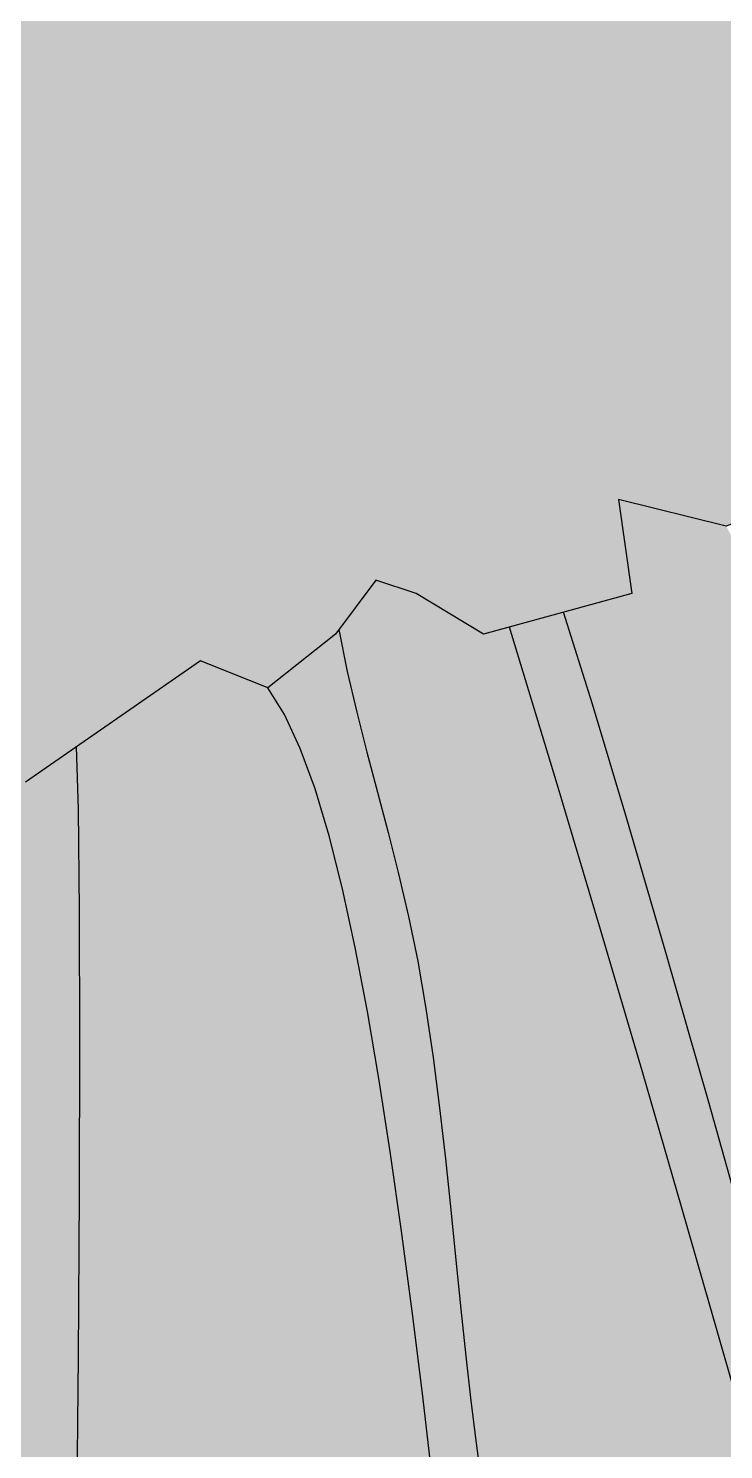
# Model space of a CAD drawing. Header units: millimetres. Extents: x 471 to 1044, y 7 to 541.
# Drawn here: x 530.57 to 533.9, y 176.17 to 182.99 of the extents above; entities that cross this region are included whole.
import ezdxf

# ---------------------------------------------------------------- set-up
doc = ezdxf.new("R2010")
doc.units = ezdxf.units.MM
for name, color, linetype in [('Images', 7, 'Continuous'), ('magpie', 4, 'Continuous'), ('magpiefill', 3, 'Continuous')]:
    doc.layers.add(name, color=color, linetype=linetype)
picture_1 = doc.add_image_def('image6.png', size_in_pixel=(273, 248))

msp = doc.modelspace()

# ---------------------------------------------------------------- hatches: boundary and pattern name
at = {"layer": 'magpiefill', "true_color": 0x010101}
h = msp.add_hatch(color=18, dxfattribs=at)
h.dxf.hatch_style = 1
edge = h.paths.add_edge_path()
edge.add_line((511.6313619390451, 186.4736741086158), (509.793200335436, 186.2857575992396))
edge.add_line((509.793200335436, 186.2857575992396), (506.6645723138579, 184.2308370188719))
edge.add_line((506.6645723138579, 184.2308370188719), (500.2285438864699, 179.5849287167221))
edge.add_line((500.2285438864699, 179.5849287167221), (496.4741925436022, 176.0111517302121))
edge.add_line((496.4741925436022, 176.0111517302121), (495.8484692223126, 176.0111517302121))
edge.add_line((495.8484692223126, 176.0111517302121), (495.2227430472406, 176.5472188716265))
edge.add_line((495.2227430472406, 176.5472188716265), (495.1333540013422, 176.9045959768396))
edge.add_line((495.1333540013422, 176.9045959768396), (493.2561783299082, 175.4750860723923))
edge.add_line((493.2561783299082, 175.4750860723923), (490.7532793371849, 173.6881975791373))
edge.add_line((490.7532793371849, 173.6881975791373), (490.4851121994895, 174.8496753964719))
edge.add_line((490.4851121994895, 174.8496753964719), (490.5745012453879, 175.4750860723923))
edge.add_line((490.5745012453879, 175.4750860723923), (491.6471726499528, 176.6365624061325))
edge.add_line((491.6471726499528, 176.6365624061325), (492.0047288335466, 176.9045959768396))
edge.add_line((492.0047288335466, 176.9045959768396), (491.7365616958512, 177.0832845294462))
edge.add_line((491.7365616958512, 177.0832845294462), (490.0381641162141, 175.921808195706))
edge.add_line((490.0381641162141, 175.921808195706), (489.5912188867217, 176.2791853009192))
edge.add_line((489.5912188867217, 176.2791853009192), (489.5912188867217, 176.5472188716265))
edge.add_line((489.5912188867217, 176.5472188716265), (488.8761036657513, 176.5472188716265))
edge.add_line((488.8761036657513, 176.5472188716265), (488.6079365280559, 176.9045959768396))
edge.add_line((488.6079365280559, 176.9045959768396), (490.932057428982, 178.1554173286804))
edge.add_line((490.932057428982, 178.1554173286804), (491.3790026584741, 178.9595165572073))
edge.add_line((491.3790026584741, 178.9595165572073), (492.1835069253436, 179.6742722512283))
edge.add_line((492.1835069253436, 179.6742722512283), (490.5745012453879, 179.406238680521))
edge.add_line((490.5745012453879, 179.406238680521), (491.8259507417495, 180.4783714797552))
edge.add_line((491.8259507417495, 180.4783714797552), (496.0272473141097, 182.8906706489306))
edge.add_line((496.0272473141097, 182.8906706489306), (499.9603767487745, 185.7496919414198))
edge.add_line((499.9603767487745, 185.7496919414198), (504.4298404588301, 188.3406796632016))
edge.add_line((504.4298404588301, 188.3406796632016), (507.1115203971333, 189.9488781202556))
edge.add_line((507.1115203971333, 189.9488781202556), (507.3796875348287, 190.9316673849837))
edge.add_line((507.3796875348287, 190.9316673849837), (508.3629698934949, 191.5570780609039))
edge.add_line((508.3629698934949, 191.5570780609039), (509.4356412980594, 191.1103559375902))
edge.add_line((509.4356412980594, 191.1103559375902), (510.1507565190302, 191.1997009556908))
edge.add_line((510.1507565190302, 191.1997009556908), (511.6703731530872, 192.4505223075314))
edge.add_line((511.6703731530872, 192.4505223075314), (512.9218255032317, 193.2546215360585))
edge.add_line((512.9218255032317, 193.2546215360585), (513.01121454913, 191.4677330428035))
edge.add_line((513.01121454913, 191.4677330428035), (512.6536555117534, 190.1275681564566))
edge.add_line((512.6536555117534, 190.1275681564566), (512.2960993281592, 189.9488781202556))
edge.add_line((512.2960993281592, 189.9488781202556), (511.7597621989855, 190.1275681564566))
edge.add_line((511.7597621989855, 190.1275681564566), (511.0446498317976, 189.4128124624358))
edge.add_line((511.0446498317976, 189.4128124624358), (512.1480193804334, 188.4747149934844))
edge.add_line((512.1480193804334, 188.4747149934844), (512.3417655642309, 189.3138611710099))
edge.add_line((512.3417655642309, 189.3138611710099), (513.2459153732141, 189.830258818718))
edge.add_line((513.2459153732141, 189.830258818718), (514.6021386597974, 189.8948085246814))
edge.add_line((514.6021386597974, 189.8948085246814), (515.3771233949881, 189.6366097008274))
edge.add_line((515.3771233949881, 189.6366097008274), (515.3771233949881, 189.0556623471559))
edge.add_line((515.3771233949881, 189.0556623471559), (514.73130373359, 188.797463523302))
edge.add_line((514.73130373359, 188.797463523302), (513.5042426670168, 188.5392646994478))
edge.add_line((513.5042426670168, 188.5392646994478), (512.0834354166452, 187.4419196980684))
edge.add_line((512.0834354166452, 187.4419196980684), (512.0834354166452, 186.6673232265064))
edge.add_line((512.0834354166452, 186.6673232265064), (513.2459153732141, 187.1191711682509))
edge.add_line((513.2459153732141, 187.1191711682509), (516.0875270201734, 188.2165161696305))
edge.add_line((516.0875270201734, 188.2165161696305), (517.9604106019281, 189.2493114650463))
edge.add_line((517.9604106019281, 189.2493114650463), (519.8332913298993, 190.6048552902798))
edge.add_line((519.8332913298993, 190.6048552902798), (522.2874134630467, 192.4122470572579))
edge.add_line((522.2874134630467, 192.4122470572579), (520.9957712864682, 191.9603991155134))
edge.add_line((520.9957712864682, 191.9603991155134), (519.7687102198945, 191.5085511737689))
edge.add_line((519.7687102198945, 191.5085511737689), (518.477068043316, 191.8312997035864))
edge.add_line((518.477068043316, 191.8312997035864), (517.3145880867471, 192.7995452930388))
edge.add_line((517.3145880867471, 192.7995452930388), (516.6041844615618, 194.2196373406416))
edge.add_line((516.6041844615618, 194.2196373406416), (516.345857167759, 195.8333799897291))
edge.add_line((516.345857167759, 195.8333799897291), (516.6687684253495, 197.3180232268896))
edge.add_line((516.6687684253495, 197.3180232268896), (518.0249917119329, 198.8026664640502))
edge.add_line((518.0249917119329, 198.8026664640502), (517.3145880867471, 198.544467640196))
edge.add_line((517.3145880867471, 198.544467640196), (513.9563189983999, 196.8016255791815))
edge.add_line((513.9563189983999, 196.8016255791815), (511.0501205338694, 195.187882930094))
edge.add_line((511.0501205338694, 195.187882930094), (509.4355699534833, 193.8968888108241))
edge.add_line((509.4355699534833, 193.8968888108241), (508.5960012545049, 192.6704458811118))
edge.add_line((508.5960012545049, 192.6704458811118), (507.6918514455217, 191.9603991155134))
edge.add_line((507.6918514455217, 191.9603991155134), (506.7231205265336, 191.7022002916594))
edge.add_line((506.7231205265336, 191.7022002916594), (506.141879121358, 191.9603991155134))
edge.add_line((506.141879121358, 191.9603991155134), (505.8189707175504, 192.3476973512943))
edge.add_line((505.8189707175504, 192.3476973512943), (505.8835518275553, 193.251391751189))
edge.add_line((505.8835518275553, 193.251391751189), (506.5293714889533, 194.7360349883495))
edge.add_line((506.5293714889533, 194.7360349883495), (506.0772980113532, 195.7042805778021))
edge.add_line((506.0772980113532, 195.7042805778021), (505.9481329375601, 194.8651344002765))
edge.add_line((505.9481329375601, 194.8651344002765), (505.3668943861674, 194.4778361644956))
edge.add_line((505.3668943861674, 194.4778361644956), (503.9460871357962, 193.6386899869701))
edge.add_line((503.9460871357962, 193.6386899869701), (503.4940136581961, 193.9614385167877))
edge.add_line((503.4940136581961, 193.9614385167877), (503.041937326813, 194.2196373406416))
edge.add_line((503.041937326813, 194.2196373406416), (502.5898638492129, 194.6714852823861))
edge.add_line((502.5898638492129, 194.6714852823861), (502.3961176654154, 195.3815320479846))
edge.add_line((502.3961176654154, 195.3815320479846), (502.4606987754203, 195.8333799897291))
edge.add_line((502.4606987754203, 195.8333799897291), (501.8794602240271, 195.9624794016561))
edge.add_line((501.8794602240271, 195.9624794016561), (501.556548966437, 196.22067822551))
edge.add_line((501.556548966437, 196.22067822551), (501.1044726350535, 196.6725261672545))
edge.add_line((501.1044726350535, 196.6725261672545), (500.7169802674587, 197.1889238149627))
edge.add_line((500.7169802674587, 197.1889238149627), (500.9107264512561, 198.1571694044151))
edge.add_line((500.9107264512561, 198.1571694044151), (500.7169802674587, 198.1571694044151))
edge.add_line((500.7169802674587, 198.1571694044151), (500.1357417160655, 198.3508185223056))
edge.add_line((500.1357417160655, 198.3508185223056), (499.5545031646727, 198.8672161700135))
edge.add_line((499.5545031646727, 198.8672161700135), (499.2315919070822, 199.5127132296486))
edge.add_line((499.2315919070822, 199.5127132296486), (499.3607569808753, 200.0936605833201))
edge.add_line((499.3607569808753, 200.0936605833201), (499.489919200885, 200.739157642955))
edge.add_line((499.489919200885, 200.739157642955), (499.1670107970774, 200.8037073489186))
edge.add_line((499.1670107970774, 200.8037073489186), (498.5211882818969, 201.3846547025901))
edge.add_line((498.5211882818969, 201.3846547025901), (498.1336959143016, 202.1592496905578))
edge.add_line((498.1336959143016, 202.1592496905578), (498.1982770243064, 202.8692964561562))
edge.add_line((498.1982770243064, 202.8692964561562), (499.2961730170871, 203.5793432217547))
edge.add_line((499.2961730170871, 203.5793432217547), (500.7815642312464, 204.3539396933168))
edge.add_line((500.7815642312464, 204.3539396933168), (501.8148762602393, 205.1930858708422))
edge.add_line((501.8148762602393, 205.1930858708422), (502.7190260692225, 205.9676823424043))
edge.add_line((502.7190260692225, 205.9676823424043), (502.8481911430151, 206.0967817543312))
edge.add_line((502.8481911430151, 206.0967817543312), (503.1711024006056, 206.2258811662582))
edge.add_line((503.1711024006056, 206.2258811662582), (503.5585947682009, 206.5486296960757))
edge.add_line((503.5585947682009, 206.5486296960757), (503.6231758782058, 206.8068285199297))
edge.add_line((503.6231758782058, 206.8068285199297), (503.6231758782058, 207.0004776378203))
edge.add_line((503.6231758782058, 207.0004776378203), (503.5585947682009, 207.2586764616742))
edge.add_line((503.5585947682009, 207.2586764616742), (503.3648485844035, 207.4523255795648))
edge.add_line((503.3648485844035, 207.4523255795648), (503.1711024006056, 207.5814249914918))
edge.add_line((503.1711024006056, 207.5814249914918), (502.91277225302, 207.6459746974554))
edge.add_line((502.91277225302, 207.6459746974554), (503.1065184368179, 207.7750741093823))
edge.add_line((503.1065184368179, 207.7750741093823), (503.3648485844035, 207.7750741093823))
edge.add_line((503.3648485844035, 207.7750741093823), (503.6231758782058, 207.8396238153457))
edge.add_line((503.6231758782058, 207.8396238153457), (504.0752522095888, 207.8396238153457))
edge.add_line((504.0752522095888, 207.8396238153457), (504.3335795033915, 207.8396238153457))
edge.add_line((504.3335795033915, 207.8396238153457), (504.527325687189, 207.9041735213093))
edge.add_line((504.527325687189, 207.9041735213093), (504.7210718709869, 208.0332729332363))
edge.add_line((504.7210718709869, 208.0332729332363), (504.8502369447795, 208.3560214630538))
edge.add_line((504.8502369447795, 208.3560214630538), (504.9148209085672, 208.5496705809442))
edge.add_line((504.9148209085672, 208.5496705809442), (504.656490760982, 208.8078694047983))
edge.add_line((504.656490760982, 208.8078694047983), (503.8169220620036, 209.2597173465429))
edge.add_line((503.8169220620036, 209.2597173465429), (504.9148209085672, 209.0015185226887))
edge.add_line((504.9148209085672, 209.0015185226887), (505.4960594599604, 208.8724191107617))
edge.add_line((505.4960594599604, 208.8724191107617), (505.8189707175504, 209.0660682286523))
edge.add_line((505.8189707175504, 209.0660682286523), (505.8189707175504, 209.1951676405793))
edge.add_line((505.8189707175504, 209.1951676405793), (505.8189707175504, 209.5179161703968))
edge.add_line((505.8189707175504, 209.5179161703968), (505.6252216799701, 209.6470155823238))
edge.add_line((505.6252216799701, 209.6470155823238), (505.4960594599604, 209.9697641121413))
edge.add_line((505.4960594599604, 209.9697641121413), (506.0127169013483, 209.9052144061777))
edge.add_line((506.0127169013483, 209.9052144061777), (506.2710441951506, 209.9052144061777))
edge.add_line((506.2710441951506, 209.9052144061777), (506.6585365627459, 209.9052144061777))
edge.add_line((506.6585365627459, 209.9052144061777), (506.6585365627459, 210.0343138181047))
edge.add_line((506.6585365627459, 210.0343138181047), (506.5939554527411, 210.4216120538858))
edge.add_line((506.5939554527411, 210.4216120538858), (506.4647903789485, 210.6798093941454))
edge.add_line((506.4647903789485, 210.6798093941454), (506.4002092689436, 211.002557923963))
edge.add_line((506.4002092689436, 211.002557923963), (506.7231205265336, 211.002557923963))
edge.add_line((506.7231205265336, 211.002557923963), (506.9814478203364, 211.0671076299263))
edge.add_line((506.9814478203364, 211.0671076299263), (507.110612894129, 211.2607567478169))
edge.add_line((507.110612894129, 211.2607567478169), (507.1751940041338, 211.7126046895614))
edge.add_line((507.1751940041338, 211.7126046895614), (507.2397751141386, 211.8417041014884))
edge.add_line((507.2397751141386, 211.8417041014884), (507.4981052617243, 211.8417041014884))
edge.add_line((507.4981052617243, 211.8417041014884), (507.6918514455217, 211.8417041014884))
edge.add_line((507.6918514455217, 211.8417041014884), (507.8210165193148, 211.9708035134154))
edge.add_line((507.8210165193148, 211.9708035134154), (508.0147627031122, 211.9708035134154))
edge.add_line((508.0147627031122, 211.9708035134154), (508.079343813117, 212.2935520432329))
edge.add_line((508.079343813117, 212.2935520432329), (508.079343813117, 212.4226514551599))
edge.add_line((508.079343813117, 212.4226514551599), (507.7564325555265, 212.5517508670869))
edge.add_line((507.7564325555265, 212.5517508670869), (508.0147627031122, 212.6808502790138))
edge.add_line((508.0147627031122, 212.6808502790138), (508.2085088869101, 212.6808502790138))
edge.add_line((508.2085088869101, 212.6808502790138), (508.4668361807123, 212.6163005730505))
edge.add_line((508.4668361807123, 212.6163005730505), (508.7897474383028, 212.5517508670869))
edge.add_line((508.7897474383028, 212.5517508670869), (509.241820915903, 212.6163005730505))
edge.add_line((509.241820915903, 212.6163005730505), (509.8876434310835, 212.7453999849774))
edge.add_line((509.8876434310835, 212.7453999849774), (510.2105546886739, 212.7453999849774))
edge.add_line((510.2105546886739, 212.7453999849774), (510.2105546886739, 212.4872011611235))
edge.add_line((510.2105546886739, 212.4872011611235), (510.2751357986788, 212.1644526313059))
edge.add_line((510.2751357986788, 212.1644526313059), (510.7272121300618, 211.9708035134154))
edge.add_line((510.7272121300618, 211.9708035134154), (511.308450681455, 212.1644526313059))
edge.add_line((511.308450681455, 212.1644526313059), (511.6313619390451, 211.777154395525))
edge.add_line((511.6313619390451, 211.777154395525), (512.0838948757134, 211.3270674802573))
edge.add_arc((399.9712466464492, 145.8717677272037), 129.8215781707372, 24.719683433103285, 30.277882808560207, ccw=False)
edge.add_arc((519.9954860884998, 201.886137729075), 2.717253438401666, 219.4264190677757, 277.5112522925736)
edge.add_arc((522.9320871455692, 196.8253658053719), 3.502217643125006, 76.09792839104102, 137.4828955815185, ccw=False)
edge.add_arc((522.7414643394177, 192.5421308057518), 7.751876948521335, 60.01917854986198, 82.34898294536907, ccw=False)
edge.add_arc((522.8461723029512, 187.8389036039655), 12.02382861166449, 55.16074552816201, 71.73216053091448, ccw=False)
edge.add_arc((529.3808898158259, 191.9828036716318), 5.73450067739065, 86.65890143975257, 120.3195061907504)
edge.add_arc((531.1366282548039, 189.1466154433466), 9.069487645513687, 120.8490791888015, 144.9821508602811)
edge.add_arc((524.9343507968136, 193.6999248560093), 1.387605128894924, 152.0183299640207, 206.9559763139698)
edge.add_arc((418.861208866476, 65.26281495983893), 165.3044430536455, 45.89312228263083, 50.63922831697829, ccw=False)
edge.add_line((533.912935035841, 183.9584728362979), (533.783030832243, 183.4398394119257))
edge.add_line((533.783030832243, 183.4398394119257), (533.9767770160408, 183.1816405880718))
edge.add_line((533.9767770160408, 183.1816405880718), (534.5580184212165, 182.9879914701812))
edge.add_line((534.5580184212165, 182.9879914701812), (534.3642722374191, 182.6006932344003))
edge.add_line((534.3642722374191, 182.6006932344003), (534.6225995312213, 182.2779447045828))
edge.add_line((534.6225995312213, 182.2779447045828), (534.7517646050144, 181.9551961747652))
edge.add_line((534.7517646050144, 181.9551961747652), (534.2996882736313, 181.5678979389843))
edge.add_line((534.2996882736313, 181.5678979389843), (534.2351071636265, 181.1805997032031))
edge.add_line((534.2351071636265, 181.1805997032031), (534.4288533474239, 180.7933014674222))
edge.add_line((534.4288533474239, 180.7933014674222), (533.912195906036, 180.5996523495317))
edge.add_line((533.912195906036, 180.5996523495317), (533.3955384646481, 180.7287517614586))
edge.add_line((533.3955384646481, 180.7287517614586), (533.4601195746529, 180.2769038197141))
edge.add_line((533.4601195746529, 180.2769038197141), (532.7497188032501, 180.0832547018238))
edge.add_line((532.7497188032501, 180.0832547018238), (532.4268075456596, 180.2769038197141))
edge.add_line((532.4268075456596, 180.2769038197141), (532.2330613618622, 180.3414535256777))
edge.add_line((532.2330613618622, 180.3414535256777), (532.0393151780647, 180.0832547018238))
edge.add_line((532.0393151780647, 180.0832547018238), (531.7164039204742, 179.8250558779696))
edge.add_line((531.7164039204742, 179.8250558779696), (531.3934926628838, 179.9541552898968))
edge.add_line((531.3934926628838, 179.9541552898968), (530.5539239639054, 179.3732079362253))
edge.add_line((530.5539239639054, 179.3732079362253), (530.5539239639054, 179.6314067600792))
edge.add_line((530.5539239639054, 179.6314067600792), (529.9726854125126, 180.1478044077871))
edge.add_line((529.9726854125126, 180.1478044077871), (529.9726854125126, 180.4060032316413))
edge.add_line((529.9726854125126, 180.4060032316413), (529.8435203387196, 180.2769038197141))
edge.add_line((529.8435203387196, 180.2769038197141), (529.4560279711247, 179.6959564660426))
edge.add_line((529.4560279711247, 179.6959564660426), (529.4560279711247, 179.3086582302617))
edge.add_line((529.4560279711247, 179.3086582302617), (529.4560279711247, 178.4695120527363))
edge.add_line((529.4560279711247, 178.4695120527363), (529.0039544935246, 178.4695120527363))
edge.add_line((529.0039544935246, 178.4695120527363), (528.8102083097267, 178.6631611706266))
edge.add_line((528.8102083097267, 178.6631611706266), (528.745624345939, 178.7922605825536))
edge.add_line((528.745624345939, 178.7922605825536), (528.0998046845414, 178.9859097004442))
edge.add_line((528.0998046845414, 178.9859097004442), (527.7768934269509, 179.1795588183347))
edge.add_line((527.7768934269509, 179.1795588183347), (527.6477283531578, 179.0504594064078))
edge.add_line((527.6477283531578, 179.0504594064078), (527.6477283531578, 178.7277108765902))
edge.add_line((527.6477283531578, 178.7277108765902), (527.260235985563, 178.2113132288821))
edge.add_line((527.260235985563, 178.2113132288821), (527.0019086917603, 178.4049623467727))
edge.add_line((527.0019086917603, 178.4049623467727), (527.0019086917603, 178.5986114646632))
edge.add_line((527.0019086917603, 178.5986114646632), (526.2269211027867, 178.4049623467727))
edge.add_line((526.2269211027867, 178.4049623467727), (525.8394287351914, 177.9531144050281))
edge.add_line((525.8394287351914, 177.9531144050281), (524.9998628899964, 177.6303658752106))
edge.add_line((524.9998628899964, 177.6303658752106), (524.6123705224011, 177.8240149931012))
edge.add_line((524.6123705224011, 177.8240149931012), (524.4186214848203, 178.1467635229187))
edge.add_line((524.4186214848203, 178.1467635229187), (524.0957130810132, 178.1467635229187))
edge.add_line((524.0957130810132, 178.1467635229187), (523.3853094558274, 177.5658161692472))
edge.add_line((523.3853094558274, 177.5658161692472), (522.7394869406464, 176.9203191096121))
edge.add_line((522.7394869406464, 176.9203191096121), (522.0936672792488, 176.1457226380501))
edge.add_line((522.0936672792488, 176.1457226380501), (521.5770098378609, 175.5002255784152))
edge.add_line((521.5770098378609, 175.5002255784152), (521.1249335064779, 175.0483791202651))
edge.add_line((521.1249335064779, 175.0483791202651), (520.4791138450798, 174.8547300023745))
edge.add_line((520.4791138450798, 174.8547300023745), (519.8978724399042, 174.9838294143015))
edge.add_line((519.8978724399042, 174.9838294143015), (519.5103800723089, 175.3711261664882))
edge.add_line((519.5103800723089, 175.3711261664882), (519.1228877047135, 175.7584244022692))
edge.add_line((519.1228877047135, 175.7584244022692), (518.9291415209161, 176.3393717559406))
edge.add_line((518.9291415209161, 176.3393717559406), (518.6062302633256, 176.7912196976852))
edge.add_line((518.6062302633256, 176.7912196976852), (518.2833190057352, 176.8557694036488))
edge.add_line((518.2833190057352, 176.8557694036488), (517.8958266381399, 176.9848688155757))
edge.add_line((517.8958266381399, 176.9848688155757), (517.5729182343327, 176.9848688155757))
edge.add_line((517.5729182343327, 176.9848688155757), (516.9916768291566, 177.8885646990648))
edge.add_line((516.9916768291566, 177.8885646990648), (516.4104382777639, 178.6631611706266))
edge.add_line((516.4104382777639, 178.6631611706266), (516.1521109839616, 178.6631611706266))
edge.add_line((516.1521109839616, 178.6631611706266), (515.6354535425733, 178.9213599944808))
edge.add_line((515.6354535425733, 178.9213599944808), (514.73130373359, 179.7605061720062))
edge.add_line((514.73130373359, 179.7605061720062), (514.4729735860049, 180.1478044077871))
edge.add_line((514.4729735860049, 180.1478044077871), (514.3438113659952, 180.4060032316413))
edge.add_line((514.3438113659952, 180.4060032316413), (514.279227402207, 180.7933014674222))
edge.add_line((514.279227402207, 180.7933014674222), (514.0209001084047, 180.7933014674222))
edge.add_line((514.0209001084047, 180.7933014674222), (513.4396615570115, 180.9869505853128))
edge.add_line((513.4396615570115, 180.9869505853128), (513.3750775932238, 181.1160499972398))
edge.add_line((513.3750775932238, 181.1160499972398), (513.1167502994215, 181.5033482330207))
edge.add_line((513.1167502994215, 181.5033482330207), (513.0521691894166, 181.6324476449477))
edge.add_line((513.0521691894166, 181.6324476449477), (512.7292579318262, 182.3424944105461))
edge.add_line((512.7292579318262, 182.3424944105461), (512.3417655642309, 182.6006932344003))
edge.add_line((512.3417655642309, 182.6006932344003), (512.1480193804334, 182.7943423522906))
edge.add_line((512.1480193804334, 182.7943423522906), (511.8896892328478, 183.1816405880718))
edge.add_line((511.8896892328478, 183.1816405880718), (511.7605241590552, 183.6980382357797))
edge.add_line((511.7605241590552, 183.6980382357797), (511.7605241590552, 184.0207852820029))
edge.add_line((511.7605241590552, 184.0207852820029), (512.2126004904383, 184.666282341638))
edge.add_line((512.2126004904383, 184.666282341638), (512.0188543066404, 184.6017326356744))
edge.add_line((512.0188543066404, 184.6017326356744), (511.5667779752573, 185.1181302833825))
edge.add_line((511.5667779752573, 185.1181302833825), (511.5021968652525, 185.569978225127))
edge.add_line((511.5021968652525, 185.569978225127), (512.0188543066404, 186.3445746966888))
edge.add_line((512.0188543066404, 186.3445746966888), (511.6313619390451, 186.4736741086158))
at = {"layer": 'magpiefill'}
h = msp.add_hatch(color=255, dxfattribs=at)
h.dxf.hatch_style = 1
h.paths.add_polyline_path([(535.9853325905475, 176.3061524229598), (535.7418420437303, 176.8565027908133), (535.4861202882454, 177.4268580803603), (535.2149716819565, 178.0178166914874), (534.9252005827273, 178.6299770240815), (534.6136113484215, 179.263937478029), (534.2770083369032, 179.9202964532169), (533.9121959060359, 180.5996523495317), (533.3955384646481, 180.7287517614586), (533.4601195746529, 180.2769038197141), (533.1331474436873, 180.1877740393351), (533.270669771875, 179.7465455484325), (533.4358495291337, 179.1967568136304), (533.6232215939974, 178.5564180208945), (533.8273208449993, 177.8435393561904), (534.0426821606732, 177.0761310054835), (534.2638404195527, 176.2722031547397), (534.4853305001712, 175.4497659899243), (534.5196367768416, 175.3192783757592), (534.7683725059887, 174.9604503744308), (534.9846545978736, 174.6615866535943), (535.1727793860706, 174.4131943705528), (535.337043204154, 174.2057806826096), (535.4817423856983, 174.0298527470679), (535.6111732642778, 173.8759177212311), (535.7296321734669, 173.7344827624023), (535.8414154468401, 173.5960550278847), (535.9502070059175, 173.4529580184208), (536.0572411240037, 173.3047806085091), (536.1631396623488, 173.1529280160877), (536.2685244822035, 172.9988054590943), (536.3740174448178, 172.8438181554671), (536.4802404114422, 172.6893713231436), (536.587815243327, 172.5368701800617), (536.6973638017225, 172.3877199441594), (536.8091294280291, 172.243420411428), (536.9218413842473, 172.1058496900729), (537.033850412527, 171.9769804663529), (537.143507255019, 171.8587854265269), (537.2491626538734, 171.7532372568538), (537.3491673512406, 171.6623086435923), (537.441872089271, 171.5879722730014), (537.5256276101147, 171.5322008313399), (537.5988099942755, 171.4981644286082), (537.6598966756688, 171.4938228697731), (537.7073904265636, 171.5283333835428), (537.7397940192285, 171.6108531986258), (537.7556102259324, 171.7505395437303), (537.7533418189441, 171.9565496475646), (537.7314915705323, 172.238040738837), (537.6885622529658, 172.6041700462559), (537.4997098709762, 172.9919244831077), (537.3012371874598, 173.4070508271613), (537.0967893674468, 173.8419311295607), (536.8863934533574, 174.2963762230207), (536.6700764876118, 174.7701969402563), (536.4478655126302, 175.2632041139822), (536.2197875708329, 175.7752085769133)])
h = msp.add_hatch(color=255, dxfattribs=at)
h.dxf.hatch_style = 1
h.paths.add_polyline_path([(534.1748498286449, 175.6669118288522), (534.0310457012004, 176.1738114935599), (533.8719081264521, 176.7325305042046), (533.6982058659838, 177.3377396743128), (533.5107076813789, 177.984109817411), (533.3101823342207, 178.6663117470254), (533.0973985860928, 179.3790162766825), (532.8731251985787, 180.1168942199091), (532.7497188032501, 180.0832547018238), (532.4268075456596, 180.2769038197141), (532.2330613618622, 180.3414535256777), (532.0559887621985, 180.105475009488), (532.096654791542, 179.9044351462929), (532.1420197644658, 179.7092022424179), (532.1906708221957, 179.5171863618231), (532.241195105958, 179.3257975684684), (532.2921797569788, 179.132445926314), (532.3422119164842, 178.9345414993199), (532.3898787257003, 178.7294943514461), (532.4337673258532, 178.5147145466526), (532.4728265067929, 178.2885617495084), (532.5074516528653, 178.0531940270179), (532.5383997970399, 177.8117190467945), (532.5664279722864, 177.5672444764513), (532.5922932115747, 177.3228779836016), (532.6167525478743, 177.081727235859), (532.6405630141547, 176.8468999008365), (532.664481643386, 176.6215036461474), (532.6890581848193, 176.4077588784896), (532.7140132528328, 176.2043369608987), (532.7388601780867, 176.0090219954951), (532.7631122912408, 175.8195980843986), (532.786282922955, 175.6338493297297), (532.8078854038895, 175.4495598336085), (532.8274330647039, 175.2645136981552), (532.8444392360585, 175.0764950254899), (532.8587326806996, 174.8840535740799), (532.8714038897205, 174.6888017277806), (532.8838587863005, 174.4931175267945), (532.8975032936196, 174.299379011324), (532.913743334857, 174.1099642215717), (532.9339848331928, 173.9272511977399), (532.9596337118063, 173.7536179800313), (532.9920958938773, 173.5914426086482), (533.0325069322254, 173.4423464745249), (533.0809208982305, 173.3049243715226), (533.1371214929125, 173.1770144442344), (533.2008924172912, 173.0564548372532), (533.2720173723868, 172.9410836951722), (533.3502800592189, 172.8287391625842), (533.4354641788076, 172.7172593840824), (533.5273534321727, 172.6044825042597), (533.6255242377376, 172.48877812324), (533.7287238835394, 172.3706416632711), (533.8354923750185, 172.2511000021315), (533.9443697176155, 172.1311800175999), (534.0538959167708, 172.0119085874545), (534.1626109779249, 171.8943125894745), (534.2690549065184, 171.779418901438), (534.3717677079919, 171.6682544011235), (534.4694696369359, 171.5619900913699), (534.5616019445409, 171.462373475256), (534.6477861311485, 171.3712961809201), (534.7276436970992, 171.2906498365009), (534.800796142734, 171.2223260701372), (534.8668649683941, 171.1682165099676), (534.9254716744202, 171.1302127841308), (534.9762377611535, 171.1102065207654), (535.0188928705727, 171.1097470541752), (535.053599211209, 171.1290145433244), (535.0806271332312, 171.1678468533427), (535.1002469868085, 171.2260818493593), (535.1127291221098, 171.3035573965037), (535.1183438893041, 171.4001113599052), (535.1173616385604, 171.5155816046934), (535.1100527200477, 171.6498059959976), (535.0967235382519, 171.8021359788103), (535.0778247149265, 171.9699773175766), (535.0538429261419, 172.1502493566044), (535.0252648479683, 172.3398714402016), (534.9925771564762, 172.5357629126765), (534.9562665277359, 172.7348431183369), (534.9168196378178, 172.9340314014908), (534.8747231627923, 173.1302471064464), (534.8300762481047, 173.3223507483098), (534.7814279167009, 173.5169675253795), (534.7269396609016, 173.7226638067526), (534.6647729730278, 173.9480059615257), (534.5930893454001, 174.2015603587957), (534.5100502703394, 174.4918933676593), (534.4138172401667, 174.8275713572134), (534.3025517472025, 175.217160696555)])
h = msp.add_hatch(color=253, dxfattribs=at)
h.dxf.hatch_style = 1
h.paths.add_polyline_path([(535.7467132500738, 170.3064638602199), (535.6082082832253, 170.9146261511405), (535.4541030906363, 171.5774564293176), (535.2853980332162, 172.2875233088717), (535.1030934718743, 173.0373954039235), (534.90818976752, 173.8196413285938), (534.7016872810627, 174.6268296970031), (534.4853305001712, 175.4497659899243), (534.2638404195527, 176.2722031547397), (534.0426821606732, 177.0761310054835), (533.8273208449993, 177.8435393561904), (533.6232215939973, 178.5564180208946), (533.4358495291337, 179.1967568136305), (533.270669771875, 179.7465455484324), (533.1331474436873, 180.1877740393351), (532.8731251985787, 180.1168942199091), (533.0973985860928, 179.3790162766825), (533.3101823342207, 178.6663117470254), (533.5107076813789, 177.984109817411), (533.6982058659838, 177.3377396743129), (533.8719081264521, 176.7325305042047), (534.0310457012004, 176.17381149356), (534.1748498286449, 175.6669118288522), (534.3025517472025, 175.2171606965549), (534.4138172401666, 174.8275713572135), (534.5100502703394, 174.4918933676593), (534.5930893454001, 174.2015603587956), (534.6647729730278, 173.9480059615257), (534.7269396609016, 173.7226638067526), (534.7814279167009, 173.5169675253795), (534.8300762481047, 173.3223507483098), (534.8747231627923, 173.1302471064464), (534.9168196378178, 172.9340314014908), (534.9562665277359, 172.7348431183369), (534.9925771564762, 172.5357629126765), (535.0252648479683, 172.3398714402016), (535.0538429261419, 172.1502493566044), (535.0778247149265, 171.9699773175766), (535.0967235382519, 171.8021359788103), (535.1100527200477, 171.6498059959976), (535.1173616385604, 171.5155816046934), (535.1183438893041, 171.4001113599052), (535.1127291221098, 171.3035573965037), (535.1002469868085, 171.2260818493593), (535.0806271332312, 171.1678468533427), (535.053599211209, 171.1290145433244), (535.0188928705727, 171.1097470541752), (534.9762377611535, 171.1102065207654), (534.9254716744202, 171.1302127841308), (534.8668649683941, 171.1682165099676), (534.800796142734, 171.2223260701372), (534.7276436970992, 171.2906498365009), (534.6477861311485, 171.3712961809201), (534.5616019445409, 171.462373475256), (534.4694696369357, 171.56199009137), (534.3717677079918, 171.6682544011236), (534.2690549065185, 171.7794189014379), (534.162610977925, 171.8943125894744), (534.0538959167708, 172.0119085874546), (533.9443697176155, 172.1311800175998), (533.8354923750185, 172.2511000021315), (533.7287238835394, 172.3706416632711), (533.6255242377376, 172.48877812324), (533.5273534321727, 172.6044825042597), (533.4354641788076, 172.7172593840824), (533.3502800592189, 172.8287391625842), (533.2720173723868, 172.9410836951722), (533.2008924172912, 173.0564548372532), (533.1371214929125, 173.1770144442344), (533.0809208982305, 173.3049243715226), (533.0325069322254, 173.4423464745249), (532.9920958938773, 173.5914426086482), (532.9596337118063, 173.7536179800313), (532.9339848331928, 173.9272511977399), (532.913743334857, 174.1099642215717), (532.8975032936196, 174.299379011324), (532.8838587863005, 174.4931175267944), (532.8714038897205, 174.6888017277805), (532.8587326806996, 174.8840535740799), (532.8444392360585, 175.0764950254899), (532.8274330647039, 175.2645136981552), (532.8078854038895, 175.4495598336085), (532.786282922955, 175.6338493297297), (532.7631122912408, 175.8195980843985), (532.7388601780867, 176.0090219954951), (532.7140132528328, 176.2043369608986), (532.6890581848193, 176.4077588784895), (532.664481643386, 176.6215036461474), (532.6405630141547, 176.8468999008365), (532.6167525478743, 177.081727235859), (532.5922932115747, 177.3228779836018), (532.5664279722864, 177.5672444764513), (532.5383997970399, 177.8117190467945), (532.5074516528653, 178.0531940270179), (532.4728265067929, 178.2885617495084), (532.4337673258532, 178.5147145466526), (532.3898787257003, 178.7294943514461), (532.3422119164842, 178.9345414993198), (532.2921797569788, 179.132445926314), (532.241195105958, 179.3257975684684), (532.1906708221957, 179.5171863618231), (532.1420197644658, 179.7092022424179), (532.096654791542, 179.9044351462929), (532.0559887621985, 180.105475009488), (532.0393151780647, 180.0832547018238), (531.7164039204742, 179.8250558779696), (531.7961247946463, 179.6972997139203), (531.871289176831, 179.535268690903), (531.9423007956211, 179.3407399604159), (532.0095633796086, 179.1154906739567), (532.0734806573861, 178.8612979830236), (532.1344563575458, 178.5799390391145), (532.19289420868, 178.2731909937275), (532.2491979393811, 177.9428309983605), (532.303694979368, 177.5909840671683), (532.3564075628644, 177.2211666649329), (532.4072816252211, 176.8372431190927), (532.4562631017884, 176.4430777570864), (532.5032979279168, 176.042534906353), (532.5483320389568, 175.6394788943307), (532.5913113702588, 175.2377740484584), (532.6321818571732, 174.8412846961747), (532.6709525194487, 174.4526726298518), (532.7078847144271, 174.0697895015956), (532.743302883848, 173.6892844284462), (532.7775314694511, 173.3078065274432), (532.7847694054751, 173.2241099095514), (533.1036098627, 172.4449310550921), (533.3912214614594, 171.7803828694317), (533.6509531032609, 171.2165293510932), (533.8861536896121, 170.7394344985999), (534.1001721220204, 170.3351623104747), (534.296357301993, 169.9897767852406), (534.4780581310378, 169.6893419214209), (534.648623510662, 169.4199217175382), (534.8107270318569, 169.1699253588994), (534.9643410435489, 168.9371427779443), (535.1087625841482, 168.721709093896), (535.243288692065, 168.5237594259777), (535.3672164057094, 168.3434288934129), (535.4798427634917, 168.1808526154246), (535.580464803822, 168.0361657112357), (535.6683795651105, 167.90950330007), (535.7433076617355, 167.8007347721429), (535.8066640119473, 167.7086666016403), (535.8602871099647, 167.6318395337406), (535.9060154500061, 167.5687943136222), (535.94568752629, 167.5180716864633), (535.981141833035, 167.4782123974423), (536.0142168644597, 167.4477571917378), (536.0467511147826, 167.4252468145278), (536.0800964189776, 167.409654383066), (536.1136579750405, 167.4016825029055), (536.1463543217224, 167.402466151675), (536.1771039977745, 167.4131403070027), (536.2048255419477, 167.434839946517), (536.2284374929934, 167.4687000478464), (536.2468583896626, 167.5158555886193), (536.2590067707066, 167.5774415464641), (536.2637470990096, 167.6556828350334), (536.2597275339891, 167.7571641120772), (536.2455421591959, 167.8895599713699), (536.2197850581805, 168.0605450066857), (536.1810503144936, 168.2777938117989), (536.1279320116861, 168.5489809804837), (536.0590242333085, 168.8817811065144), (535.9729210629115, 169.2838687836652), (535.8686176302723, 169.760400942435)])
h = msp.add_hatch(color=255, dxfattribs=at)
h.dxf.hatch_style = 1
h.paths.add_polyline_path([(530.7862996387321, 174.6625021336583), (530.7591382856726, 173.5540781537465), (530.723212633625, 172.784107194578), (530.8718529916307, 172.5071966070793), (531.0169708092825, 172.2669798368153), (531.1556604165758, 172.0642409928036), (531.2878035666776, 171.8945713346998), (531.4132820127555, 171.7535621221598), (531.5319775079768, 171.6368046148392), (531.6437718055088, 171.5398900723938), (531.7485466585186, 171.4584097544791), (531.8463251930709, 171.3886221533705), (531.9376960268178, 171.3294546918201), (532.0233891503088, 171.2805020251993), (532.1041345540935, 171.2413588088796), (532.1806622287212, 171.2116196982324), (532.2537021647413, 171.1908793486293), (532.3239843527033, 171.1787324154416), (532.3922387831566, 171.1747735540409), (532.4590969400618, 171.1793795057044), (532.5247962810246, 171.1960553553317), (532.5894757570617, 171.2290882737287), (532.6532743191899, 171.2827654317006), (532.716330918426, 171.3613740000532), (532.7787845057869, 171.4692011495919), (532.8407740322893, 171.6105340511223), (532.9024384489501, 171.78965987545), (532.8763241407531, 172.1240270277089), (532.8437176561639, 172.5285287100347), (532.8108949129766, 172.9220049156261), (532.7775314694511, 173.3078065274431), (532.743302883848, 173.6892844284463), (532.7078847144271, 174.0697895015956), (532.6709525194487, 174.4526726298517), (532.6321818571732, 174.8412846961747), (532.5913113702588, 175.2377740484584), (532.5483320389568, 175.6394788943307), (532.5032979279168, 176.042534906353), (532.4562631017884, 176.4430777570865), (532.4072816252211, 176.8372431190926), (532.3564075628644, 177.2211666649328), (532.303694979368, 177.5909840671683), (532.2491979393811, 177.9428309983605), (532.19289420868, 178.2731909937275), (532.1344563575458, 178.5799390391145), (532.0734806573861, 178.8612979830236), (532.0095633796086, 179.1154906739567), (531.9423007956211, 179.3407399604159), (531.871289176831, 179.535268690903), (531.7961247946463, 179.6972997139203), (531.7164039204742, 179.8250558779696), (531.3934926628838, 179.9541552898968), (530.7990484631367, 179.5428241085788), (530.8079424296899, 179.2436421828352), (530.8130824633402, 178.7574841452758), (530.8147267549882, 178.1285101576633), (530.8131334955353, 177.4008803817603), (530.8085608758822, 176.6187549793294), (530.8012670869298, 175.8262941121332)])
h = msp.add_hatch(color=253, dxfattribs=at)
h.dxf.hatch_style = 1
h.paths.add_polyline_path([(530.5937692456572, 171.5710699558678), (530.6203554434072, 171.7881655369331), (530.6456483818289, 171.9914837427064), (530.6695624495866, 172.1945587126393), (530.6920165429758, 172.4148744833554), (530.7129295582918, 172.6699150914777), (530.73222039183, 172.9771645736296), (530.7498079398857, 173.3541069664344), (530.7656110987544, 173.8182263065154), (530.7795487647314, 174.3870066304957), (530.7915103195793, 175.0676579419344), (530.8012670869298, 175.8262941121332), (530.8085608758822, 176.6187549793294), (530.8131334955353, 177.4008803817603), (530.8147267549882, 178.1285101576633), (530.8130824633402, 178.7574841452758), (530.8079424296899, 179.2436421828352), (530.7990484631367, 179.5428241085788), (530.5539239639054, 179.3732079362253), (530.5539239639054, 179.6314067600792), (530.3544619189015, 179.8086175293928), (530.3493252725033, 179.7075095323182), (530.3515494962386, 179.6099078299234), (530.3596813602779, 179.5128099454034), (530.3722676347916, 179.4132134019532), (530.3878550899497, 179.3081157227678), (530.4049904959228, 179.1945144310419), (530.422220622881, 179.0694070499707), (530.4380922409948, 178.929791102749), (530.45139882855, 178.7726105490397), (530.4619206962952, 178.594595094377), (530.4696848630946, 178.392420880763), (530.4747183478122, 178.1627640502001), (530.4770481693121, 177.9023007446901), (530.4767013464585, 177.6077071062355), (530.4737048981157, 177.2756592768382), (530.4680858431475, 176.9028333985004), (530.459902748226, 176.4886935090468), (530.4493403712538, 176.0438552295921), (530.4366150179413, 175.581722077073), (530.421942993999, 175.1156975684269), (530.4055406051373, 174.6591852205907), (530.3876241570664, 174.2255885505014), (530.368409955497, 173.8283110750961), (530.3481143061393, 173.4807563113119), (530.3266921551187, 173.1929318589735), (530.3030530102207, 172.9612616494564), (530.2758450196452, 172.7787736970237), (530.2437163315925, 172.6384960159385), (530.205315094263, 172.5334566204641), (530.1592894558569, 172.4566835248635), (530.1042875645742, 172.4012047434), (530.0389575686154, 172.3600482903366), (529.9624883569005, 172.327368146139), (529.8762317812293, 172.3018221560832), (529.7820804341214, 172.2831941316477), (529.6819269080967, 172.2712678843109), (529.5776637956747, 172.2658272255513), (529.471183689375, 172.2666559668474), (529.3643791817175, 172.2735379196776), (529.2591428652217, 172.2862568955204), (529.1571690572207, 172.3046417449744), (529.0593589742998, 172.3287014751182), (528.9664155578582, 172.358490132151), (528.8790417492947, 172.3940617622713), (528.797940490008, 172.4354704116783), (528.7238147213972, 172.4827701265708), (528.6573673848609, 172.5360149531475), (528.599301421798, 172.5952589376073), (528.550130520413, 172.660664218547), (528.5096113561309, 172.7328253041541), (528.4773113511828, 172.8124447950139), (528.4527979277993, 172.9002252917118), (528.4356385082114, 172.9968693948331), (528.4254005146496, 173.1030797049632), (528.4216513693448, 173.2195588226875), (528.4239584945277, 173.3470093485912), (528.4319614064806, 173.4865212174566), (528.4455879976914, 173.640733700854), (528.4648382546994, 173.8126734045504), (528.4897121640441, 174.0053669343127), (528.5202097122648, 174.221840895908), (528.5563308859008, 174.4651218951036), (528.5980756714915, 174.7382365376664), (528.6454440555764, 175.0442114293634), (528.6983729470268, 175.384962511565), (528.7565469440426, 175.7579630680553), (528.8195875671555, 176.1595757182209), (528.8871163368977, 176.5861630814499), (528.9587547738009, 177.0340877771288), (529.0341243983972, 177.4997124246444), (529.1128467312183, 177.9793996433845), (529.1945432927962, 178.4695120527363), (529.0039544935246, 178.4695120527363), (528.9917828402195, 178.339326695245), (528.9599213335017, 178.1351188582415), (528.9117389954131, 177.8681735116436), (528.850604847995, 177.5497756253695), (528.7798879132888, 177.1912101693368), (528.7029572133359, 176.8037621134634), (528.623181770178, 176.398716427667), (528.5439306058564, 175.9873580818655), (528.4681283978824, 175.5799064169746), (528.3969224456456, 175.1823182578987), (528.3310157040057, 174.7994848005399), (528.271111127822, 174.4362972408005), (528.2179116719542, 174.0976467745825), (528.1721202912618, 173.7884245977881), (528.134439940604, 173.5135219063195), (528.1055735748406, 173.2778298960786), (528.0858095858813, 173.0842535577072), (528.0737781138371, 172.9277530608039), (528.0676947358693, 172.8013023697072), (528.0657750291392, 172.6978754487552), (528.0662345708083, 172.610446262286), (528.0672889380378, 172.5319887746381), (528.0671537079891, 172.4554769501496), (528.0640444578233, 172.3738847531587), (528.05652824101, 172.2818705959417), (528.0445780162505, 172.1808306825265), (528.0285182185544, 172.073845664879), (528.0086732829312, 171.9639961949653), (527.9853676443904, 171.8543629247512), (527.9589257379414, 171.7480265062027), (527.9296719985938, 171.6480675912857), (528.268627014865, 171.2884487446079), (528.5671974407626, 170.9769508182868), (528.8283097784217, 170.7095406895286), (529.0548905299773, 170.4821852355401), (529.2498661975648, 170.2908513335275), (529.4161632833188, 170.1315058606973), (529.5567082893748, 170.000115694256), (529.6744277178677, 169.8926477114102), (529.7721929084416, 169.8054347147046), (529.8526545507757, 169.7362732080392), (529.9184081720582, 169.6833256206521), (529.9720492994775, 169.6447543817818), (530.0161734602217, 169.6187219206666), (530.053376181479, 169.6033906665448), (530.0862529904377, 169.5969230486547), (530.1173994142861, 169.5974814962347), (530.1489513566576, 169.6040931795681), (530.1812062269672, 169.6192442331181), (530.2140018110756, 169.6462855323931), (530.2471758948429, 169.688567952901), (530.2805662641298, 169.7494423701502), (530.3140107047965, 169.832259659649), (530.3473470027034, 169.9403706969055), (530.3804129437111, 170.0771263574281), (530.4130553244547, 170.244283146406), (530.4451569846694, 170.4372200877534), (530.4766097748652, 170.6497218350656), (530.5073055455518, 170.8755730419378), (530.5371361472395, 171.1085583619654), (530.5659934304379, 171.3424624487436)])

# ---------------------------------------------------------------- linework, layer by layer
at = {"layer": 'magpie'}
msp.add_lwpolyline([(523.6975019043509, 193.0709154674075, -0.02071175509578969), (533.912935035841, 183.9584728362979), (533.783030832243, 183.4398394119257), (533.9767770160408, 183.1816405880718), (534.5580184212165, 182.9879914701812), (534.3642722374191, 182.6006932344003), (534.6225995312213, 182.2779447045828), (534.7517646050144, 181.9551961747652), (534.2996882736313, 181.5678979389843), (534.2351071636265, 181.1805997032031), (534.4288533474239, 180.7933014674222), (533.912195906036, 180.5996523495317), (533.3955384646481, 180.7287517614586), (533.4601195746529, 180.2769038197141), (532.7497188032501, 180.0832547018238), (532.4268075456596, 180.2769038197141), (532.2330613618622, 180.3414535256777), (532.0393151780647, 180.0832547018238), (531.7164039204742, 179.8250558779696), (531.3934926628838, 179.9541552898968), (530.5539239639054, 179.3732079362253)], format="xyb", dxfattribs=at)
for points in [[(535.2853980332162, 172.2875233088717), (535.1030934718743, 173.0373954039235), (534.90818976752, 173.8196413285938), (534.7016872810627, 174.6268296970031), (534.4853305001712, 175.4497659899243), (534.2638404195527, 176.2722031547397), (534.0426821606732, 177.0761310054835), (533.8273208449993, 177.8435393561904), (533.6232215939974, 178.5564180208945), (533.4358495291337, 179.1967568136304), (533.270669771875, 179.7465455484325), (533.1331474436873, 180.1877740393351)], [(535.0538429261419, 172.1502493566044), (535.0252648479683, 172.3398714402016), (534.9925771564762, 172.5357629126765), (534.9562665277359, 172.7348431183369), (534.9168196378178, 172.9340314014908), (534.8747231627923, 173.1302471064464), (534.8300762481047, 173.3223507483098), (534.7814279167009, 173.5169675253795), (534.7269396609016, 173.7226638067526), (534.6647729730278, 173.9480059615257), (534.5930893454001, 174.2015603587957), (534.5100502703394, 174.4918933676593), (534.4138172401666, 174.8275713572135), (534.3025517472025, 175.2171606965549), (534.1748498286449, 175.6669118288522), (534.0310457012004, 176.1738114935599), (533.8719081264521, 176.7325305042046), (533.6982058659838, 177.3377396743128), (533.5107076813789, 177.984109817411), (533.3101823342207, 178.6663117470254), (533.0973985860928, 179.3790162766825), (532.8731251985787, 180.116894219909)], [(532.0559887621985, 180.105475009488), (532.096654791542, 179.9044351462929), (532.1420197644658, 179.7092022424179), (532.1906708221957, 179.5171863618231), (532.241195105958, 179.3257975684684), (532.2921797569788, 179.132445926314), (532.3422119164842, 178.9345414993199), (532.3898787257003, 178.7294943514461), (532.4337673258532, 178.5147145466526), (532.4728265067929, 178.2885617495084), (532.5074516528653, 178.0531940270179), (532.5383997970399, 177.8117190467945), (532.5664279722864, 177.5672444764513), (532.5922932115747, 177.3228779836017), (532.6167525478743, 177.081727235859), (532.6405630141547, 176.8468999008365), (532.664481643386, 176.6215036461474), (532.6890581848193, 176.4077588784896), (532.7140132528328, 176.2043369608987), (532.7388601780867, 176.0090219954951)], [(532.8763241407531, 172.1240270277089), (532.8437176561639, 172.5285287100348), (532.8108949129766, 172.9220049156261), (532.7775314694511, 173.3078065274432), (532.743302883848, 173.6892844284463), (532.7078847144271, 174.0697895015957), (532.6709525194487, 174.4526726298517), (532.6321818571732, 174.8412846961747), (532.5913113702588, 175.2377740484584), (532.5483320389568, 175.6394788943307), (532.5032979279168, 176.042534906353), (532.4562631017884, 176.4430777570865), (532.4072816252211, 176.8372431190926), (532.3564075628644, 177.2211666649328), (532.303694979368, 177.5909840671683), (532.2491979393811, 177.9428309983605), (532.19289420868, 178.2731909937275), (532.1344563575458, 178.5799390391145), (532.0734806573861, 178.8612979830236), (532.0095633796086, 179.1154906739567), (531.9423007956211, 179.3407399604159), (531.871289176831, 179.535268690903), (531.7961247946463, 179.6972997139203), (531.7164039204742, 179.8250558779695)], [(530.5659934304379, 171.3424624487436), (530.5937692456572, 171.5710699558678), (530.6203554434072, 171.7881655369331), (530.6456483818289, 171.9914837427064), (530.6695624495866, 172.1945587126393), (530.6920165429758, 172.4148744833554), (530.7129295582918, 172.6699150914777), (530.73222039183, 172.9771645736296), (530.7498079398857, 173.3541069664344), (530.7656110987544, 173.8182263065154), (530.7795487647314, 174.3870066304957), (530.7915103195793, 175.0676579419344), (530.8012670869298, 175.8262941121332), (530.8085608758822, 176.6187549793294), (530.8131334955353, 177.4008803817603), (530.8147267549882, 178.1285101576633), (530.8130824633402, 178.7574841452758), (530.8079424296899, 179.2436421828352), (530.7990484631367, 179.5428241085787)]]:
    msp.add_lwpolyline(points, dxfattribs=at)

# ---------------------------------------------------------------- pictures from other files: only their frames are drawn
at = {"layer": 'Images'}
image = msp.add_image(picture_1, insert=(470.7607570016401, 149.6796601567851), size_in_units=(89.93415841046361, 81.69842961829661), dxfattribs=at)
image.dxf.flags = 15

doc.saveas('drawing.dxf')
